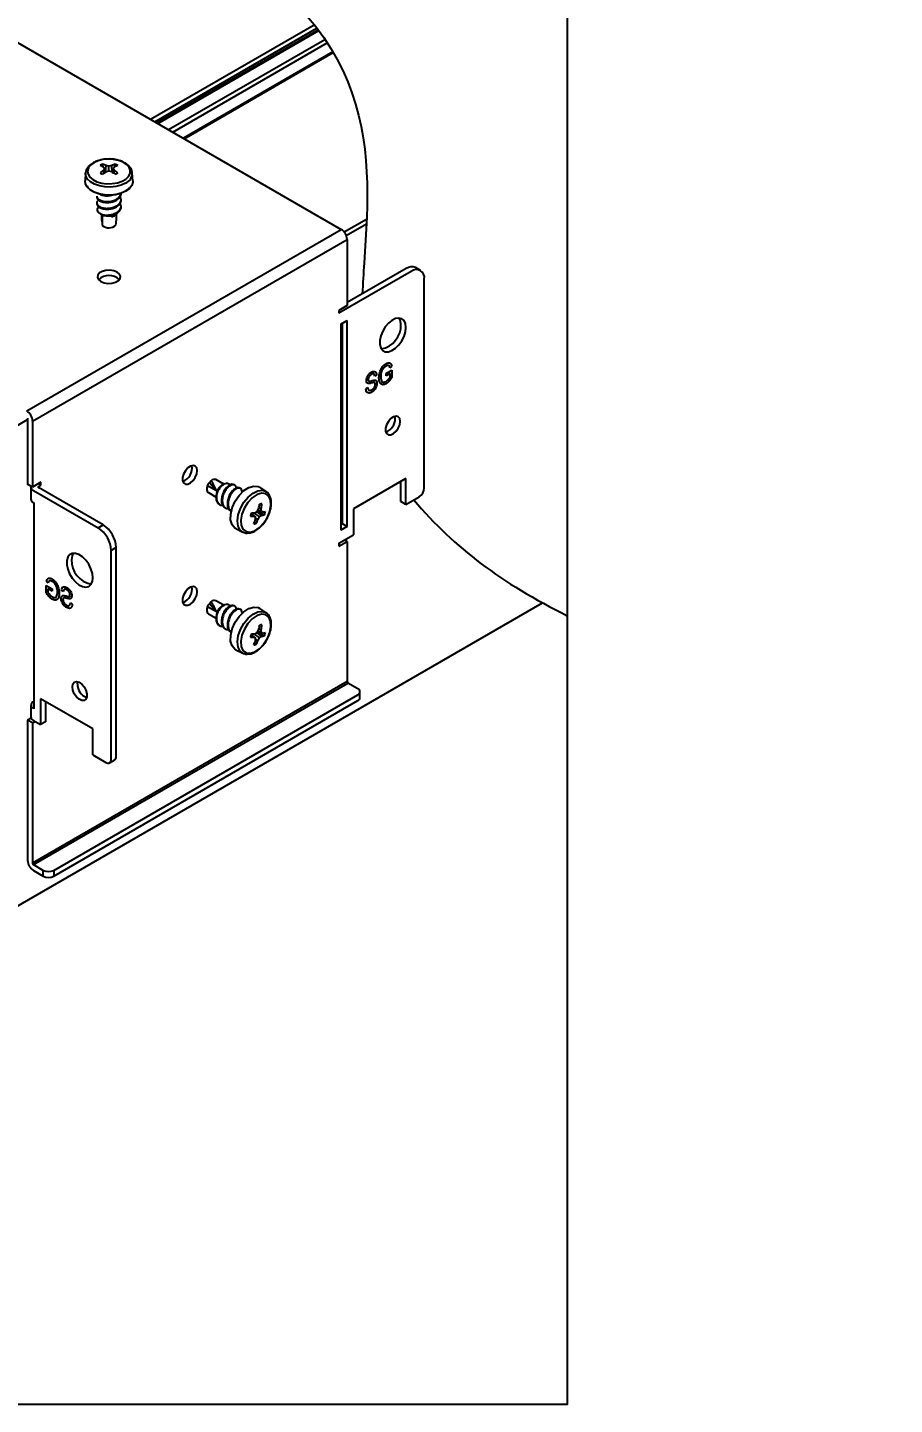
# Model space of a CAD drawing. Extents: x -4 to 14.5, y -14.9 to 0.3.
# Drawn here: x 8.65 to 14.49, y -14.9 to -5.62 of the extents above; entities that cross this region are included whole.
import ezdxf
from ezdxf import colors
from ezdxf.entities.mleader import LeaderData, LeaderLine
from ezdxf.math import Vec2, Vec3

# ---------------------------------------------------------------- set-up
doc = ezdxf.new("R2010")
doc.units = 0
doc.header["$LTSCALE"] = 0.5
doc.header["$MEASUREMENT"] = 0
for name, color, linetype in [('FAB DWG', 221, 'CONTINUOUS'), ('Hardware', 242, 'CONTINUOUS'), ('Housing', 150, 'CONTINUOUS'), ('Mounting', 4, 'CONTINUOUS')]:
    doc.layers.add(name, color=color, linetype=linetype)
doc.layers.add('Text-Unprinted', color=131, linetype='CONTINUOUS', plot=False)
doc.styles.add('LSAD_Standard', font='arial.ttf')

msp = doc.modelspace()

# ---------------------------------------------------------------- linework, layer by layer
at = {"layer": 'Hardware', "transparency": 16777216}
for p, q in [((9.0933, -6.5259), (9.089, -6.528)), ((9.1578, -6.5556), (9.1539, -6.5363)), ((9.1615, -6.5997), (9.1593, -6.5783)), ((9.1708, -6.5932), (9.1671, -6.5665)), ((9.1742, -6.5908), (9.1773, -6.5459)), ((9.1964, -6.5834), (9.1964, -6.5495)), ((9.2186, -6.5908), (9.2155, -6.5459)), ((9.222, -6.5932), (9.2257, -6.5665)), ((9.2312, -6.5997), (9.2335, -6.5783)), ((9.235, -6.5556), (9.2389, -6.5363)), ((9.0388, -6.5973), (9.0355, -6.6492)), ((9.3573, -6.6492), (9.3539, -6.5973)), ((9.1144, -6.7532), (9.1144, -6.7588)), ((9.2784, -6.7815), (9.2784, -6.7759)), ((9.1144, -6.7985), (9.1144, -6.8042)), ((9.2784, -6.8269), (9.2784, -6.8212)), ((9.1385, -6.8716), (9.1504, -6.8785)), ((9.1457, -6.8758), (9.1457, -6.9015)), ((9.1492, -6.9261), (9.1516, -6.928)), ((9.1516, -6.8819), (9.1516, -6.9504)), ((9.2244, -6.8876), (9.2131, -6.8913)), ((9.2131, -6.8913), (9.2131, -6.8884)), ((9.2322, -6.8843), (9.2356, -6.8824)), ((9.247, -6.9015), (9.247, -6.873)), ((9.9208, -8.7399), (9.8614, -8.7056)), ((9.8857, -8.6717), (9.8744, -8.6861)), ((9.9208, -8.7399), (9.8744, -8.6861)), ((9.9706, -8.695), (9.9178, -8.6645)), ((9.9726, -8.6939), (9.9558, -8.7036)), ((10.0448, -8.7017), (10.0399, -8.6988)), ((10.0841, -8.7243), (10.0792, -8.7215)), ((10.2565, -8.7453), (10.2132, -8.7164)), ((9.8671, -8.7523), (9.92, -8.7828)), ((9.92, -8.7812), (9.92, -8.7912)), ((9.9369, -8.8288), (9.9432, -8.8323)), ((9.9776, -8.8522), (9.9824, -8.855)), ((10.0169, -8.8749), (10.0217, -8.8777)), ((10.1541, -8.8955), (10.1743, -8.9109)), ((10.1547, -8.8938), (10.1853, -8.9174)), ((10.1713, -8.8881), (10.2124, -8.9147)), ((10.193, -8.8816), (10.2263, -8.9057)), ((10.2019, -8.8696), (10.2331, -8.8825)), ((10.2027, -8.8681), (10.2236, -8.8769)), ((10.208, -8.8525), (10.2228, -8.8597)), ((10.0524, -8.9951), (10.0989, -9.0181)), ((10.1787, -8.9482), (10.1892, -8.96)), ((10.1852, -8.9233), (10.2013, -8.9321)), ((9.9208, -9.5564), (9.8614, -9.5222)), ((9.8857, -9.4883), (9.8744, -9.5026)), ((9.9208, -9.5564), (9.8744, -9.5026)), ((9.9706, -9.5116), (9.9178, -9.4811)), ((9.9726, -9.5104), (9.9558, -9.5201)), ((10.0448, -9.5182), (10.0399, -9.5154)), ((10.0841, -9.5409), (10.0792, -9.5381)), ((10.2565, -9.5618), (10.2132, -9.533)), ((9.8671, -9.5688), (9.92, -9.5993)), ((9.92, -9.5977), (9.92, -9.6078)), ((9.9369, -9.6453), (9.9432, -9.6489)), ((9.9776, -9.6688), (9.9824, -9.6716)), ((10.0169, -9.6914), (10.0217, -9.6942)), ((10.1541, -9.7121), (10.1743, -9.7275)), ((10.1547, -9.7103), (10.1853, -9.7339)), ((10.1713, -9.7047), (10.2124, -9.7312)), ((10.1852, -9.7398), (10.2013, -9.7486)), ((10.193, -9.6981), (10.2263, -9.7223)), ((10.2019, -9.6861), (10.2331, -9.6991)), ((10.2027, -9.6846), (10.2236, -9.6935)), ((10.208, -9.669), (10.2228, -9.6762)), ((10.0524, -9.8116), (10.0989, -9.8347)), ((10.1787, -9.7647), (10.1892, -9.7766))]:
    msp.add_line(p, q, dxfattribs=at)
at = {"layer": 'Hardware', "transparency": 16777216, "flags": 128}
for points in [[(9.0942, -6.5272), (9.072, -6.5438), (9.0577, -6.5629), (9.052, -6.5836), (9.0554, -6.6044), (9.0677, -6.6241), (9.088, -6.6413), (9.1152, -6.6552), (9.1474, -6.6647), (9.1828, -6.6692), (9.219, -6.6686), (9.2537, -6.6627), (9.2849, -6.6521), (9.3105, -6.6373), (9.3289, -6.6193), (9.339, -6.5992), (9.3402, -6.5784), (9.3323, -6.558), (9.3158, -6.5393), (9.2919, -6.5236), (9.262, -6.5119), (9.2279, -6.5048), (9.1918, -6.5029), (9.1561, -6.5061), (9.1228, -6.5144), (9.0942, -6.5272)], [(9.3573, -6.6492), (9.3571, -6.6583), (9.3501, -6.6803), (9.3341, -6.7007), (9.3102, -6.7184), (9.2797, -6.7322), (9.2443, -6.7414), (9.2061, -6.7454), (9.1674, -6.7441), (9.1303, -6.7374), (9.0971, -6.7258), (9.0696, -6.71), (9.0496, -6.6908), (9.038, -6.6694), (9.0355, -6.6492)], [(9.3079, -6.6651), (9.2779, -6.6786), (9.2433, -6.6876), (9.2059, -6.6916), (9.168, -6.6902), (9.1317, -6.6837), (9.0991, -6.6724), (9.0723, -6.6568), (9.0526, -6.6381), (9.0413, -6.6171), (9.0388, -6.597)], [(9.3342, -6.6978), (9.3273, -6.7052), (9.3046, -6.722), (9.2755, -6.7351), (9.2419, -6.7439), (9.2056, -6.7477), (9.1688, -6.7464), (9.1336, -6.7401), (9.102, -6.7291), (9.0759, -6.714), (9.0569, -6.6958), (9.0497, -6.6847)], [(9.2131, -6.8913), (9.2306, -6.8852), (9.2322, -6.8843)], [(9.8614, -8.7056), (9.8577, -8.7188), (9.8567, -8.731), (9.8586, -8.7415), (9.8633, -8.7492), (9.8671, -8.7523)], [(9.9558, -8.7036), (9.9471, -8.7098), (9.9341, -8.7246)], [(10.0524, -8.9951), (10.045, -8.9907), (10.0264, -8.9687), (10.017, -8.9365), (10.0176, -8.8969), (10.0281, -8.8536), (10.0478, -8.8103), (10.0747, -8.7709), (10.1065, -8.7389), (10.1403, -8.7171), (10.1733, -8.7075)], [(10.1733, -8.7075), (10.2024, -8.7109), (10.2132, -8.7164)], [(10.0992, -9.0183), (10.0816, -9.0044), (10.0677, -8.9776), (10.0633, -8.9421), (10.0689, -8.901), (10.0838, -8.8581), (10.1068, -8.8172), (10.1359, -8.7818), (10.1684, -8.7552), (10.2015, -8.7396), (10.2322, -8.7365), (10.256, -8.745)], [(10.2264, -8.7557), (10.1953, -8.7651), (10.1634, -8.7864), (10.1339, -8.8176), (10.1096, -8.8556), (10.093, -8.8967), (10.0855, -8.9369), (10.0881, -8.9722), (10.1003, -8.9992), (10.1211, -9.0153), (10.1484, -9.0188), (10.1794, -9.0094), (10.2113, -8.9881), (10.2408, -8.9569), (10.2651, -8.9189), (10.2818, -8.8778), (10.2892, -8.8376), (10.2867, -8.8023), (10.2744, -8.7753), (10.2536, -8.7593), (10.2264, -8.7557)], [(9.8614, -9.5222), (9.8577, -9.5353), (9.8567, -9.5476), (9.8586, -9.558), (9.8633, -9.5658), (9.8671, -9.5688)], [(9.9558, -9.5201), (9.9471, -9.5264), (9.9341, -9.5411)], [(10.0524, -9.8116), (10.045, -9.8072), (10.0264, -9.7852), (10.017, -9.753), (10.0176, -9.7135), (10.0281, -9.6701), (10.0478, -9.6268), (10.0747, -9.5874), (10.1065, -9.5554), (10.1403, -9.5336), (10.1733, -9.524)], [(10.0992, -9.8348), (10.0816, -9.821), (10.0677, -9.7941), (10.0633, -9.7586), (10.0689, -9.7176), (10.0838, -9.6747), (10.1068, -9.6337), (10.1359, -9.5984), (10.1684, -9.5717), (10.2015, -9.5562), (10.2322, -9.5531), (10.256, -9.5615)], [(10.1733, -9.524), (10.2024, -9.5274), (10.2132, -9.533)], [(10.2264, -9.5723), (10.1953, -9.5816), (10.1634, -9.603), (10.1339, -9.6342), (10.1096, -9.6722), (10.093, -9.7133), (10.0855, -9.7535), (10.0881, -9.7888), (10.1003, -9.8158), (10.1211, -9.8318), (10.1484, -9.8353), (10.1794, -9.826), (10.2113, -9.8047), (10.2408, -9.7735), (10.2651, -9.7355), (10.2818, -9.6944), (10.2892, -9.6542), (10.2867, -9.6189), (10.2744, -9.5918), (10.2536, -9.5758), (10.2264, -9.5723)]]:
    msp.add_lwpolyline(points, dxfattribs=at)
at = {"layer": 'Hardware', "transparency": 16777216}
for centre, radius, start, end in [((9.1793, -6.6004), 0.069, 111.6359, 128.35873), ((9.0049, -6.8772), 0.3561, 64.31417, 68.31015), ((9.4063, -6.9321), 0.4315, 124.92558, 128.69702), ((9.0501, -6.8222), 0.3042, 65.28328, 70.04481), ((9.4844, -7.0448), 0.5498, 123.95769, 126.94863), ((8.84, -6.8088), 0.407, 36.53686, 38.34164), ((9.4754, -6.7773), 0.3735, 145.63068, 147.80959), ((9.1044, -6.9788), 0.439, 77.90681, 80.44533), ((9.3343, -7.113), 0.5473, 104.59914, 106.67601), ((9.2883, -6.9788), 0.439, 99.55467, 102.09319), ((9.0584, -7.113), 0.5473, 73.32399, 75.40086), ((9.3427, -6.8222), 0.3042, 109.95519, 114.71672), ((8.9083, -7.0448), 0.5498, 53.05137, 56.04231), ((9.5527, -6.8088), 0.407, 141.65836, 143.46314), ((8.9174, -6.7773), 0.3735, 32.19041, 34.36932), ((9.3878, -6.8772), 0.3561, 111.68985, 115.68583), ((8.9864, -6.9321), 0.4315, 51.30298, 55.07442), ((9.2134, -6.6004), 0.069, 51.64127, 68.3641), ((9.1793, -6.5413), 0.069, 231.64127, 248.3641), ((9.2134, -6.5413), 0.069, 291.6359, 308.35873), ((9.2786, -6.5956), 0.0754, 292.86212, 358.39537), ((9.1941, -6.7663), 0.1191, 242.5703, 271.05249), ((9.1959, -6.8987), 0.0681, 229.36824, 314.3594), ((9.2106, -6.7832), 0.1053, 271.36569, 277.51368), ((9.9068, -8.691), 0.0286, 67.51867, 137.68439), ((9.9774, -8.7903), 0.0578, 166.38607, 212.96183), ((10.2566, -8.9303), 0.1083, 157.30145, 169.66452), ((10.1629, -8.4533), 0.4578, 268.39416, 271.42799), ((10.1465, -8.1889), 0.6997, 270.83979, 272.84577), ((11.0132, -7.4944), 1.6463, 239.36697, 239.81103), ((9.96, -8.4508), 0.4897, 296.85583, 298.88376), ((9.7004, -8.6064), 0.5664, 331.16262, 333.2513), ((9.6485, -8.7378), 0.5711, 347.51004, 350.72658), ((10.2237, -8.8642), 0.0362, 82.84184, 108.6009), ((10.0339, -8.6232), 0.3418, 301.47862, 304.24354), ((9.7542, -8.7621), 0.4786, 348.23394, 352.05255), ((9.833, -8.887), 0.3907, 1.47642, 4.00421), ((9.6718, -9.8256), 1.0975, 59.23683, 59.81447), ((10.1861, -8.693), 0.2165, 280.68844, 285.68724), ((10.1857, -8.5863), 0.3, 279.10358, 282.63219), ((10.1447, -8.8596), 0.1083, 337.30145, 349.66452), ((9.7379, -8.7651), 0.4775, 335.6878, 339.31204), ((10.1776, -8.9257), 0.0362, 262.84184, 288.6009), ((9.7711, -8.9093), 0.4143, 356.61606, 358.8817), ((9.812, -8.7796), 0.4181, 334.42464, 338.60351), ((9.7951, -8.6611), 0.4883, 326.29195, 328.71499), ((9.9068, -9.5075), 0.0286, 67.51867, 137.68439), ((9.9774, -9.6068), 0.0578, 166.38607, 212.96183), ((9.6485, -9.5544), 0.5711, 347.51004, 350.72658), ((10.2237, -9.6807), 0.0362, 82.84184, 108.6009), ((9.7542, -9.5786), 0.4786, 348.23394, 352.05255), ((10.2566, -9.7469), 0.1083, 157.30145, 169.66452), ((10.1629, -9.2698), 0.4578, 268.39416, 271.42799), ((10.1465, -9.0055), 0.6997, 270.83979, 272.84577), ((11.0132, -8.3109), 1.6463, 239.36697, 239.81103), ((9.96, -9.2674), 0.4897, 296.85583, 298.88376), ((9.7711, -9.7258), 0.4143, 356.61606, 358.8817), ((9.812, -9.5961), 0.4181, 334.42464, 338.60351), ((9.7004, -9.423), 0.5664, 331.16262, 333.2513), ((9.7951, -9.4776), 0.4883, 326.29195, 328.71499), ((10.0339, -9.4397), 0.3418, 301.47862, 304.24354), ((9.833, -9.7035), 0.3907, 1.47642, 4.00421), ((9.6718, -10.6422), 1.0975, 59.23683, 59.81447), ((10.1861, -9.5095), 0.2165, 280.68844, 285.68724), ((10.1857, -9.4029), 0.3, 279.10358, 282.63219), ((10.1447, -9.6761), 0.1083, 337.30145, 349.66452), ((9.7379, -9.5816), 0.4775, 335.6878, 339.31204), ((10.1776, -9.7423), 0.0362, 262.84184, 288.6009)]:
    msp.add_arc(centre, radius, start, end, dxfattribs=at)
for centre, major_axis, ratio, start_param, end_param in [((9.1964, -6.96), (-0.0422, 0.08), 0.350631, 0.102597, 0.959454), ((9.1964, -6.96), (0.0259, 0.1288), 0.337709, 4.877825, 5.249943), ((9.8724, -8.6968), (-0.0499, 0.0817), 0.258273, 4.007206, 4.864063), ((9.8724, -9.5133), (-0.0499, 0.0817), 0.258273, 4.007206, 4.864063)]:
    msp.add_ellipse(centre, major_axis=major_axis, ratio=ratio, start_param=start_param, end_param=end_param, dxfattribs=at)
for points, knots in [([(9.089, -6.528), (9.0845, -6.5309), (9.0712, -6.5391), (9.055, -6.5551), (9.0423, -6.5757), (9.0401, -6.5901), (9.039, -6.597)], [0, 0, 0, 0, 0.164805, 0.476929, 0.750163, 1, 1, 1, 1]), ([(9.1891, -6.5028), (9.1829, -6.5029), (9.1648, -6.5031), (9.1359, -6.5088), (9.1102, -6.517), (9.0972, -6.5238), (9.0933, -6.5259)], [0, 0, 0, 0, 0.177961, 0.5158, 0.855643, 1, 1, 1, 1]), ([(9.353, -6.5978), (9.3528, -6.5929), (9.3522, -6.5804), (9.3424, -6.5616), (9.3259, -6.5426), (9.3027, -6.5264), (9.274, -6.5136), (9.2411, -6.5053), (9.212, -6.5016), (9.1947, -6.5025), (9.1891, -6.5028)], [0, 0, 0, 0, 0.085141, 0.216663, 0.35135, 0.492728, 0.638537, 0.785054, 0.931135, 1, 1, 1, 1]), ([(9.1144, -6.7532), (9.1156, -6.7585), (9.1177, -6.769), (9.1315, -6.777), (9.1384, -6.7809)], [0, 0, 0, 0, 0.50377, 1, 1, 1, 1]), ([(9.1144, -6.7588), (9.1156, -6.7641), (9.1177, -6.7747), (9.1315, -6.7826), (9.1384, -6.7865)], [0, 0, 0, 0, 0.50377, 1, 1, 1, 1]), ([(9.1384, -6.7809), (9.1468, -6.7839), (9.1638, -6.7898), (9.1964, -6.7901), (9.2285, -6.7839), (9.2562, -6.7704), (9.2731, -6.7518), (9.2804, -6.7375), (9.2783, -6.7306), (9.2783, -6.7305)], [0, 0, 0, 0, 0.16544, 0.335307, 0.498332, 0.666697, 0.835062, 0.998088, 1, 1, 1, 1]), ([(9.1384, -6.7865), (9.1468, -6.7895), (9.1638, -6.7955), (9.1964, -6.7958), (9.2285, -6.7896), (9.2562, -6.7761), (9.2731, -6.7574), (9.2804, -6.7432), (9.2783, -6.7362), (9.2783, -6.7361)], [0, 0, 0, 0, 0.16544, 0.335307, 0.498332, 0.666697, 0.835062, 0.998088, 1, 1, 1, 1]), ([(9.1384, -6.7412), (9.1468, -6.7441), (9.1637, -6.7499), (9.1928, -6.7509), (9.2098, -6.7469), (9.2163, -6.7453)], [0, 0, 0, 0, 0.376756, 0.763592, 1, 1, 1, 1]), ([(9.1384, -6.8263), (9.1468, -6.8292), (9.1638, -6.8352), (9.1964, -6.8355), (9.2285, -6.8293), (9.2559, -6.8158), (9.2739, -6.7971), (9.281, -6.7762), (9.2753, -6.7627), (9.2725, -6.7561)], [0, 0, 0, 0, 0.143024, 0.289875, 0.430811, 0.576363, 0.721916, 0.862852, 1, 1, 1, 1]), ([(9.1271, -6.7786), (9.1247, -6.7801), (9.1161, -6.7855), (9.1128, -6.7988), (9.1181, -6.8143), (9.1317, -6.8223), (9.1384, -6.8263)], [0, 0, 0, 0, 0.111298, 0.40203, 0.704962, 1, 1, 1, 1]), ([(9.1144, -6.8042), (9.1156, -6.8095), (9.1177, -6.82), (9.1315, -6.828), (9.1384, -6.8319)], [0, 0, 0, 0, 0.50377, 1, 1, 1, 1]), ([(9.1393, -6.872), (9.1339, -6.8684), (9.1231, -6.861), (9.1176, -6.8473), (9.1192, -6.8347), (9.1265, -6.8282), (9.1294, -6.8256)], [0, 0, 0, 0, 0.2742421, 0.5482544, 0.8213295, 1, 1, 1, 1]), ([(9.1384, -6.8319), (9.1468, -6.8349), (9.1638, -6.8408), (9.1964, -6.8411), (9.2285, -6.8349), (9.2562, -6.8214), (9.2731, -6.8028), (9.2804, -6.7885), (9.2783, -6.7816), (9.2783, -6.7815)], [0, 0, 0, 0, 0.16544, 0.335307, 0.498332, 0.666697, 0.835062, 0.998088, 1, 1, 1, 1]), ([(9.1393, -6.872), (9.1476, -6.8749), (9.1644, -6.8806), (9.1966, -6.8808), (9.2285, -6.8747), (9.2559, -6.8612), (9.2739, -6.8425), (9.281, -6.8216), (9.2753, -6.8081), (9.2725, -6.8014)], [0, 0, 0, 0, 0.141267, 0.28602, 0.427722, 0.574064, 0.720407, 0.862108, 1, 1, 1, 1]), ([(9.1963, -6.8854), (9.1965, -6.8854), (9.207, -6.8844), (9.2285, -6.8803), (9.2562, -6.8668), (9.2731, -6.8481), (9.2804, -6.8339), (9.2783, -6.8269), (9.2783, -6.8269)], [0, 0, 0, 0, 0.0033917, 0.2478243, 0.5002622, 0.7527002, 0.9971327, 1, 1, 1, 1]), ([(9.2525, -6.8669), (9.2522, -6.8675), (9.25, -6.8724), (9.2405, -6.8802), (9.2297, -6.8851), (9.2244, -6.8876)], [0, 0, 0, 0, 0.074341, 0.54717, 1, 1, 1, 1]), ([(9.1507, -6.8781), (9.1535, -6.8796), (9.1603, -6.8833), (9.1767, -6.8859), (9.1902, -6.8855), (9.1963, -6.8854)], [0, 0, 0, 0, 0.2888276, 0.6803376, 1, 1, 1, 1]), ([(9.2131, -6.8884), (9.2183, -6.8864), (9.2261, -6.8833), (9.2314, -6.8781), (9.2331, -6.8764)], [0, 0, 0, 0, 0.666313, 1, 1, 1, 1]), ([(9.8614, -8.7056), (9.8619, -8.7045), (9.8638, -8.7004), (9.867, -8.694), (9.8706, -8.6883), (9.874, -8.6863), (9.8744, -8.6861)], [0, 0, 0, 0, 0.164053, 0.59805, 0.957145, 1, 1, 1, 1]), ([(9.9341, -8.7246), (9.9317, -8.7296), (9.9269, -8.7397), (9.9212, -8.7599), (9.9205, -8.7738), (9.9201, -8.7812)], [0, 0, 0, 0, 0.317723, 0.635679, 1, 1, 1, 1]), ([(9.9212, -8.7767), (9.9231, -8.7683), (9.9268, -8.7515), (9.9392, -8.7271), (9.9549, -8.7067), (9.9723, -8.6928), (9.9886, -8.6869), (10.0016, -8.6893), (10.0095, -8.6952), (10.0106, -8.7014), (10.0108, -8.7023)], [0, 0, 0, 0, 0.144449, 0.288776, 0.43261, 0.5767, 0.711511, 0.844715, 0.978159, 1, 1, 1, 1]), ([(10.0392, -8.7001), (10.0374, -8.6987), (10.0314, -8.6939), (10.0153, -8.6977), (9.995, -8.7114), (9.9755, -8.7349), (9.9609, -8.7647), (9.9574, -8.7853), (9.9557, -8.7954)], [0, 0, 0, 0, 0.077815, 0.263746, 0.449676, 0.62971, 0.817299, 1, 1, 1, 1]), ([(10.0557, -8.7217), (10.0546, -8.7166), (10.0523, -8.705), (10.0389, -8.6975), (10.0205, -8.7), (9.9998, -8.7143), (9.9804, -8.7377), (9.9658, -8.7675), (9.9623, -8.7881), (9.9606, -8.7983)], [0, 0, 0, 0, 0.11379, 0.258542, 0.408035, 0.557527, 0.702279, 0.853104, 1, 1, 1, 1]), ([(10.0784, -8.7228), (10.0767, -8.7214), (10.0707, -8.7166), (10.0546, -8.7203), (10.0343, -8.7341), (10.0148, -8.7576), (10.0002, -8.7873), (9.9967, -8.8079), (9.995, -8.8181)], [0, 0, 0, 0, 0.077815, 0.263746, 0.449676, 0.62971, 0.817299, 1, 1, 1, 1]), ([(10.095, -8.7444), (10.0939, -8.7393), (10.0916, -8.7277), (10.0782, -8.7202), (10.0598, -8.7227), (10.0391, -8.737), (10.0197, -8.7604), (10.0051, -8.7902), (10.0016, -8.8108), (9.9999, -8.8209)], [0, 0, 0, 0, 0.11379, 0.258542, 0.408035, 0.557527, 0.702279, 0.853104, 1, 1, 1, 1]), ([(9.9212, -8.7767), (9.9213, -8.7861), (9.9214, -8.8053), (9.9329, -8.826), (9.9476, -8.837), (9.9597, -8.8362), (9.964, -8.836)], [0, 0, 0, 0, 0.279281, 0.565456, 0.845597, 1, 1, 1, 1]), ([(9.9557, -8.7954), (9.9557, -8.805), (9.9557, -8.8243), (9.9649, -8.844), (9.9748, -8.8491), (9.9783, -8.8509)], [0, 0, 0, 0, 0.386661, 0.783667, 1, 1, 1, 1]), ([(9.9606, -8.7983), (9.9605, -8.8079), (9.9604, -8.8275), (9.9721, -8.8486), (9.9869, -8.8597), (9.999, -8.8589), (10.0033, -8.8586)], [0, 0, 0, 0, 0.281272, 0.570069, 0.8472357, 1, 1, 1, 1]), ([(9.995, -8.8181), (9.995, -8.8277), (9.995, -8.847), (10.0042, -8.8667), (10.0141, -8.8718), (10.0176, -8.8736)], [0, 0, 0, 0, 0.386661, 0.783667, 1, 1, 1, 1]), ([(9.9999, -8.8209), (9.9999, -8.8305), (9.9999, -8.8498), (10.0091, -8.8695), (10.019, -8.8746), (10.0225, -8.8764)], [0, 0, 0, 0, 0.386661, 0.783667, 1, 1, 1, 1]), ([(10.2653, -8.9197), (10.2713, -8.9069), (10.2836, -8.8807), (10.2919, -8.84), (10.2917, -8.8025), (10.2817, -8.7723), (10.2689, -8.7526), (10.2579, -8.7474), (10.2553, -8.7461)], [0, 0, 0, 0, 0.188449, 0.387302, 0.588742, 0.772149, 0.945429, 1, 1, 1, 1]), ([(9.9289, -8.8218), (9.9289, -8.8218), (9.9317, -8.825), (9.9354, -8.8266), (9.939, -8.8283)], [0, 0, 0, 0, 0.023856, 1, 1, 1, 1]), ([(10.1977, -8.8774), (10.2019, -8.8795), (10.2176, -8.8875), (10.2332, -8.8955), (10.2446, -8.9014)], [0, 0, 0, 0, 0.26847, 1, 1, 1, 1]), ([(10.1399, -9.0237), (10.1428, -9.0237), (10.1559, -9.0236), (10.1805, -9.0125), (10.2122, -8.991), (10.2409, -8.9594), (10.2592, -8.9343), (10.2651, -8.9203), (10.2653, -8.9197)], [0, 0, 0, 0, 0.06322, 0.284062, 0.516978, 0.753283, 0.989052, 1, 1, 1, 1]), ([(10.0997, -9.0171), (10.1061, -9.0203), (10.1184, -9.0264), (10.1328, -9.0246), (10.1399, -9.0237)], [0, 0, 0, 0, 0.511785, 1, 1, 1, 1]), ([(9.8614, -9.5222), (9.8619, -9.5211), (9.8638, -9.517), (9.867, -9.5105), (9.8706, -9.5049), (9.874, -9.5028), (9.8744, -9.5026)], [0, 0, 0, 0, 0.164053, 0.59805, 0.957145, 1, 1, 1, 1]), ([(9.9341, -9.5411), (9.9317, -9.5462), (9.9269, -9.5563), (9.9212, -9.5764), (9.9205, -9.5903), (9.9201, -9.5977)], [0, 0, 0, 0, 0.317723, 0.635679, 1, 1, 1, 1]), ([(9.9212, -9.5932), (9.9231, -9.5849), (9.9268, -9.5681), (9.9392, -9.5436), (9.9549, -9.5232), (9.9723, -9.5094), (9.9886, -9.5034), (10.0016, -9.5058), (10.0095, -9.5117), (10.0106, -9.5179), (10.0108, -9.5188)], [0, 0, 0, 0, 0.144449, 0.288776, 0.43261, 0.5767, 0.711511, 0.844715, 0.978159, 1, 1, 1, 1]), ([(10.0392, -9.5167), (10.0374, -9.5152), (10.0314, -9.5104), (10.0153, -9.5142), (9.995, -9.5279), (9.9755, -9.5515), (9.9609, -9.5812), (9.9574, -9.6018), (9.9557, -9.612)], [0, 0, 0, 0, 0.077815, 0.263746, 0.449676, 0.62971, 0.817299, 1, 1, 1, 1]), ([(10.0557, -9.5382), (10.0546, -9.5331), (10.0523, -9.5215), (10.0389, -9.514), (10.0205, -9.5166), (9.9998, -9.5309), (9.9804, -9.5543), (9.9658, -9.584), (9.9623, -9.6046), (9.9606, -9.6148)], [0, 0, 0, 0, 0.11379, 0.258542, 0.408035, 0.557527, 0.702279, 0.853104, 1, 1, 1, 1]), ([(10.0784, -9.5393), (10.0767, -9.5379), (10.0707, -9.5331), (10.0546, -9.5369), (10.0343, -9.5506), (10.0148, -9.5741), (10.0002, -9.6039), (9.9967, -9.6245), (9.995, -9.6347)], [0, 0, 0, 0, 0.077815, 0.263746, 0.449676, 0.62971, 0.817299, 1, 1, 1, 1]), ([(10.095, -9.5609), (10.0939, -9.5558), (10.0916, -9.5442), (10.0782, -9.5367), (10.0598, -9.5393), (10.0391, -9.5535), (10.0197, -9.5769), (10.0051, -9.6067), (10.0016, -9.6273), (9.9999, -9.6375)], [0, 0, 0, 0, 0.11379, 0.258542, 0.408035, 0.557527, 0.702279, 0.853104, 1, 1, 1, 1]), ([(10.2653, -9.7362), (10.2713, -9.7234), (10.2836, -9.6972), (10.2919, -9.6566), (10.2917, -9.6191), (10.2817, -9.5888), (10.2689, -9.5691), (10.2579, -9.5639), (10.2553, -9.5627)], [0, 0, 0, 0, 0.188449, 0.387302, 0.588742, 0.772149, 0.945429, 1, 1, 1, 1]), ([(9.9212, -9.5932), (9.9213, -9.6027), (9.9214, -9.6218), (9.9329, -9.6425), (9.9476, -9.6536), (9.9597, -9.6528), (9.964, -9.6525)], [0, 0, 0, 0, 0.279281, 0.565456, 0.845597, 1, 1, 1, 1]), ([(9.9289, -9.6383), (9.9289, -9.6384), (9.9317, -9.6415), (9.9354, -9.6432), (9.939, -9.6448)], [0, 0, 0, 0, 0.023856, 1, 1, 1, 1]), ([(9.9557, -9.612), (9.9557, -9.6215), (9.9557, -9.6408), (9.9649, -9.6606), (9.9748, -9.6657), (9.9783, -9.6675)], [0, 0, 0, 0, 0.386661, 0.783667, 1, 1, 1, 1]), ([(9.9606, -9.6148), (9.9605, -9.6245), (9.9604, -9.644), (9.9721, -9.6651), (9.9869, -9.6762), (9.999, -9.6755), (10.0033, -9.6752)], [0, 0, 0, 0, 0.281272, 0.570069, 0.8472357, 1, 1, 1, 1]), ([(9.995, -9.6347), (9.995, -9.6442), (9.995, -9.6635), (10.0042, -9.6832), (10.0141, -9.6884), (10.0176, -9.6902)], [0, 0, 0, 0, 0.386661, 0.783667, 1, 1, 1, 1]), ([(9.9999, -9.6375), (9.9999, -9.647), (9.9999, -9.6663), (10.0091, -9.6861), (10.019, -9.6912), (10.0225, -9.693)], [0, 0, 0, 0, 0.386661, 0.783667, 1, 1, 1, 1]), ([(10.1399, -9.8402), (10.1428, -9.8402), (10.1559, -9.8401), (10.1805, -9.829), (10.2122, -9.8076), (10.2409, -9.776), (10.2592, -9.7509), (10.2651, -9.7368), (10.2653, -9.7362)], [0, 0, 0, 0, 0.06322, 0.284062, 0.516978, 0.753283, 0.989052, 1, 1, 1, 1]), ([(10.1977, -9.6939), (10.2019, -9.6961), (10.2176, -9.7041), (10.2332, -9.7121), (10.2446, -9.7179)], [0, 0, 0, 0, 0.26847, 1, 1, 1, 1]), ([(10.0997, -9.8337), (10.1061, -9.8368), (10.1184, -9.8429), (10.1328, -9.8411), (10.1399, -9.8402)], [0, 0, 0, 0, 0.511785, 1, 1, 1, 1])]:
    msp.add_open_spline(points, degree=3, knots=knots, dxfattribs=at)
at = {"layer": 'Housing', "linetype": 'Continuous', "lineweight": 25, "transparency": 16777216}
for p, q in [((9.4774, -6.2345), (10.5812, -5.5973)), ((9.5057, -6.2508), (10.5986, -5.6199)), ((9.5199, -6.259), (10.6072, -5.6313)), ((9.5257, -6.2624), (10.6108, -5.636)), ((9.5981, -6.3042), (10.6529, -5.6953)), ((9.6264, -6.3205), (10.6686, -5.7189)), ((10.7066, -5.7799), (9.6983, -6.362)), ((9.7042, -6.3654), (10.7095, -5.785)), ((10.7831, -6.9945), (10.9343, -6.9072)), ((10.7972, -7.019), (10.9329, -6.9406)), ((8.5591, -8.311), (8.6475, -8.26)), ((8.555, -11.5536), (12.1205, -9.4953))]:
    msp.add_line(p, q, dxfattribs=at)
at = {"layer": 'Housing', "transparency": 16777216}
msp.add_open_spline([(9.5475, -4.8258), (11.0252, -5.5582), (10.9668, -6.4504), (10.9084, -7.3425), (10.9048, -7.4118)], degree=3, knots=[0, 0, 0, 0, 1, 1.084243, 1.084243, 1.084243, 1.084243], dxfattribs=at)
msp.add_open_spline([(11.2524, -8.8016), (11.5324, -9.1297), (11.8396, -9.36), (12.2875, -9.582)], degree=3, dxfattribs=at)
at = {"layer": 'Mounting', "linetype": 'Continuous', "lineweight": 25, "transparency": 16777216}
for p, q in [((8.4074, -5.6168), (10.7631, -6.9767)), ((8.6418, -8.2013), (10.7631, -6.9767)), ((8.6813, -8.2697), (10.8026, -7.0451)), ((8.6475, -8.2502), (8.6475, -8.6954)), ((8.6813, -8.2697), (8.6813, -8.7149)), ((8.6813, -8.7149), (8.6475, -8.6954)), ((8.6706, -8.7149), (8.6706, -8.7966)), ((8.7376, -8.6824), (8.6813, -8.7149)), ((8.7376, -8.7019), (8.7207, -8.6922)), ((8.7207, -8.7117), (8.7376, -8.7019)), ((9.157, -8.9701), (8.7207, -8.7182)), ((8.7376, -8.7019), (8.7376, -8.6824)), ((8.6869, -8.7377), (9.1232, -8.9896)), ((8.6869, -8.8194), (8.6904, -8.8214)), ((8.6904, -8.8214), (8.6904, -10.2095)), ((9.1232, -8.9896), (9.157, -8.9701)), ((10.8026, -9.0808), (10.8026, -10.0264)), ((9.2454, -9.1232), (9.2116, -9.1427)), ((9.2116, -10.5512), (9.2116, -9.1427)), ((9.2454, -10.5317), (9.2454, -9.1232)), ((8.9838, -10.0426), (8.9857, -10.0278)), ((8.6475, -10.2859), (8.6475, -11.2315)), ((8.6813, -10.3054), (8.6813, -11.251))]:
    msp.add_line(p, q, dxfattribs=at)
at = {"layer": 'Mounting', "transparency": 16777216}
for p, q in [((10.8026, -7.0451), (10.8026, -7.4903)), ((11.2011, -7.2408), (10.8026, -7.4708)), ((11.2974, -7.2541), (11.2636, -7.2346)), ((11.2349, -7.2603), (10.7462, -7.5424)), ((11.3233, -8.7199), (11.3233, -7.3113)), ((10.8026, -7.4903), (10.7462, -7.5229)), ((10.7462, -7.5229), (10.7462, -7.5424)), ((10.7596, -7.6163), (10.8021, -7.5918)), ((10.7683, -7.6113), (10.7683, -8.9604)), ((10.8021, -8.9799), (10.8021, -7.5918)), ((10.7596, -7.6163), (10.7596, -9.0044)), ((11.001, -7.9591), (10.9891, -7.9676)), ((11.0649, -7.9496), (11.105, -7.9265)), ((11.0931, -7.9488), (11.0649, -7.9651)), ((11.0649, -7.9651), (11.0649, -7.9496)), ((11.1035, -7.8999), (11.0917, -7.9102)), ((11.0931, -7.973), (11.0931, -7.9488)), ((11.105, -7.9265), (11.105, -7.9749)), ((10.9297, -8.0517), (10.9416, -8.0431)), ((11.1268, -8.2521), (11.1249, -8.2373)), ((11.1995, -8.6574), (10.846, -8.8615)), ((11.1657, -8.8126), (11.1657, -8.6769)), ((11.1995, -8.8321), (11.1995, -8.6574)), ((11.1995, -8.8321), (11.1657, -8.8126)), ((11.1995, -8.8321), (11.2879, -8.7811)), ((10.846, -8.8615), (10.846, -9.0362)), ((10.7683, -8.9604), (10.7596, -8.9654)), ((10.8021, -8.9799), (10.7596, -9.0044)), ((10.7683, -8.9604), (10.8021, -8.9799)), ((10.7462, -9.0938), (10.846, -9.0362)), ((10.7462, -9.1133), (10.8026, -9.0808)), ((10.7462, -9.0938), (10.7462, -9.1133)), ((10.8026, -9.0808), (10.7857, -9.071)), ((8.7868, -9.3625), (8.7749, -9.3523)), ((8.7734, -9.3788), (8.8135, -9.402)), ((8.7734, -9.4272), (8.7734, -9.3788)), ((8.8135, -9.4174), (8.7853, -9.4011)), ((8.7853, -9.4011), (8.7853, -9.4254)), ((8.8135, -9.402), (8.8135, -9.4174)), ((8.8893, -9.42), (8.8774, -9.4114)), ((8.9368, -9.4955), (8.9487, -9.5041)), ((10.8026, -10.0264), (8.6813, -11.251)), ((8.6869, -11.2608), (10.8083, -10.0362)), ((8.8243, -11.2993), (10.8749, -10.1155)), ((10.8749, -10.0747), (10.8083, -10.0362)), ((10.8895, -10.1341), (10.8895, -10.0951)), ((8.6706, -10.1847), (8.6706, -10.2664)), ((8.6869, -10.1619), (8.6904, -10.1599)), ((8.6904, -10.164), (8.6869, -10.1619)), ((8.6904, -10.2095), (8.6869, -10.2075)), ((9.0879, -10.3459), (8.7343, -10.1418)), ((8.7343, -10.1418), (8.7343, -10.3165)), ((8.7681, -10.1613), (8.7681, -10.297)), ((8.8243, -11.3383), (10.8749, -10.1545)), ((8.6715, -10.272), (8.6475, -10.2859)), ((8.6813, -10.3054), (8.6475, -10.2859)), ((8.6813, -10.3054), (8.6982, -10.2956)), ((8.6869, -10.2891), (8.7343, -10.3165)), ((8.7681, -10.297), (8.7343, -10.3165)), ((9.0879, -10.5206), (9.0879, -10.3459)), ((9.0879, -10.5206), (9.1763, -10.5716)), ((9.2013, -10.5741), (9.2351, -10.5546)), ((8.6869, -11.2608), (8.7535, -11.2993)), ((8.6869, -11.2999), (8.7535, -11.3383)), ((8.7535, -11.3383), (8.7535, -11.2993)), ((8.8243, -11.2993), (8.8243, -11.3383))]:
    msp.add_line(p, q, dxfattribs=at)
at = {"layer": 'Mounting', "linetype": 'Continuous', "lineweight": 25, "transparency": 16777216, "flags": 128}
for points in [[(9.1412, -7.3287), (9.1634, -7.3377), (9.1896, -7.3417), (9.2166, -7.3404), (9.2411, -7.3337), (9.2603, -7.3227), (9.2717, -7.3085), (9.2741, -7.2929), (9.2671, -7.2778), (9.2515, -7.265), (9.2293, -7.256), (9.2032, -7.252), (9.1762, -7.2534), (9.1516, -7.26), (9.1325, -7.271), (9.121, -7.2852), (9.1187, -7.3008), (9.1257, -7.3159), (9.1412, -7.3287)], [(9.7914, -8.6039), (9.7881, -8.5852), (9.7785, -8.5729), (9.764, -8.5686), (9.7465, -8.5729), (9.7284, -8.5853), (9.7121, -8.6041), (9.6999, -8.6267), (9.6933, -8.6501), (9.6933, -8.6711), (9.6999, -8.6869), (9.7121, -8.6953), (9.7284, -8.6953), (9.7465, -8.6868), (9.764, -8.6709), (9.7785, -8.6499), (9.7881, -8.6265), (9.7914, -8.6039)], [(9.0879, -9.3264), (9.0846, -9.297), (9.075, -9.2659), (9.0598, -9.2356), (9.0401, -9.2082), (9.0175, -9.1858), (8.9934, -9.1701), (8.9699, -9.1621), (8.9485, -9.1626), (8.9309, -9.1714), (8.9184, -9.1879), (8.9119, -9.2109), (8.9119, -9.2387), (8.9184, -9.2692), (8.9309, -9.3002), (8.9485, -9.3293), (8.9699, -9.3545), (8.9934, -9.3737), (9.0175, -9.3857), (9.0401, -9.3895), (9.0598, -9.3848), (9.075, -9.372), (9.0846, -9.352), (9.0879, -9.3264)], [(8.9562, -9.1614), (8.9482, -9.1792), (8.9449, -9.2048)], [(9.7914, -9.4204), (9.7881, -9.4017), (9.7785, -9.3894), (9.764, -9.3851), (9.7465, -9.3895), (9.7284, -9.4019), (9.7121, -9.4206), (9.6999, -9.4432), (9.6933, -9.4666), (9.6933, -9.4876), (9.6999, -9.5034), (9.7121, -9.5119), (9.7284, -9.5118), (9.7465, -9.5033), (9.764, -9.4875), (9.7785, -9.4664), (9.7881, -9.443), (9.7914, -9.4204)], [(8.95, -10.0621), (8.9533, -10.0434), (8.9629, -10.0311), (8.9774, -10.0268), (8.9949, -10.0311), (9.013, -10.0435), (9.0293, -10.0623), (9.0416, -10.0849), (9.0481, -10.1083), (9.0481, -10.1293), (9.0416, -10.1451), (9.0293, -10.1535), (9.013, -10.1535), (8.9949, -10.145), (8.9774, -10.1291), (8.9629, -10.1081), (8.9533, -10.0847), (8.95, -10.0621)]]:
    msp.add_lwpolyline(points, dxfattribs=at)
at = {"layer": 'Mounting', "transparency": 16777216, "flags": 128}
for points in [[(11.1995, -7.6379), (11.1962, -7.6123), (11.1866, -7.5923), (11.1714, -7.5795), (11.1518, -7.5749), (11.1291, -7.5787), (11.1051, -7.5906), (11.0815, -7.6099), (11.0601, -7.635), (11.0426, -7.6641), (11.03, -7.6951), (11.0236, -7.7256), (11.0236, -7.7534), (11.03, -7.7764), (11.0426, -7.793), (11.0601, -7.8018), (11.0815, -7.8022), (11.1051, -7.7943), (11.1291, -7.7785), (11.1518, -7.7561), (11.1714, -7.7287), (11.1866, -7.6984), (11.1962, -7.6674), (11.1995, -7.6379)], [(11.1657, -7.6184), (11.1624, -7.5928), (11.1544, -7.575)], [(11.1606, -8.2716), (11.1573, -8.2529), (11.1477, -8.2405), (11.1332, -8.2363), (11.1157, -8.2406), (11.0976, -8.253), (11.0813, -8.2718), (11.069, -8.2944), (11.0625, -8.3177), (11.0625, -8.3387), (11.069, -8.3545), (11.0813, -8.363), (11.0976, -8.3629), (11.1157, -8.3544), (11.1332, -8.3386), (11.1477, -8.3175), (11.1573, -8.2942), (11.1606, -8.2716)]]:
    msp.add_lwpolyline(points, dxfattribs=at)
at = {"layer": 'Mounting', "transparency": 16777216}
for centre, radius, start, end in [((10.7169, -7.049), 0.0858, 2.60548, 57.39452), ((11.2377, -7.2919), 0.0629, 65.69288, 125.61758), ((11.2694, -7.3026), 0.0546, 350.78596, 129.20329), ((11.002, -7.6228), 0.1638, 281.29356, 1.53466), ((11.0311, -8.2535), 0.0957, 289.8161, 0.83183), ((11.2465, -8.7164), 0.0768, 302.60548, 357.39452), ((10.8149, -10.0259), 0.0123, 182.60548, 237.39452), ((10.8671, -10.0951), 0.0218, 290.78342, 69.21658), ((8.6956, -10.1847), 0.0244, 110.78342, 249.21658), ((10.8645, -10.1316), 0.0251, 294.37466, 354.3052), ((8.6985, -10.2636), 0.0281, 185.6948, 245.62534), ((9.1901, -10.5547), 0.0218, 230.79671, 9.21404), ((9.2216, -10.5347), 0.024, 304.05635, 7.25583), ((8.7331, -11.2276), 0.0858, 182.60548, 237.39452), ((8.6936, -11.2505), 0.0123, 182.60548, 237.39452), ((8.7889, -11.231), 0.0769, 242.60967, 297.39033), ((8.7889, -11.2701), 0.0769, 242.60967, 297.39033)]:
    msp.add_arc(centre, radius, start, end, dxfattribs=at)
at = {"layer": 'Mounting', "linetype": 'Continuous', "lineweight": 25, "transparency": 16777216}
for centre, radius, start, end in [((9.1964, -7.3921), 0.1033, 47.1431, 132.8569), ((8.5956, -8.2736), 0.0858, 2.60548, 57.39452), ((9.6638, -8.5874), 0.0936, 289.06449, 10.94088), ((8.6968, -8.7139), 0.0257, 169.55162, 247.53151), ((8.722, -8.7149), 0.00349, 110.78342, 249.21658), ((8.6985, -8.7938), 0.0281, 185.6948, 245.62534), ((9.0197, -9.1514), 0.1921, 2.60548, 57.39452), ((9.0535, -9.1319), 0.1921, 2.60548, 57.39452), ((9.1086, -9.2092), 0.1638, 178.46534, 258.70644), ((9.6638, -9.4039), 0.0936, 289.06449, 10.94088), ((9.0795, -10.044), 0.0957, 179.16817, 250.1839)]:
    msp.add_arc(centre, radius, start, end, dxfattribs=at)
at = {"layer": 'Mounting', "transparency": 16777216}
for points, knots in [([(11.0174, -7.9786), (11.0179, -7.969), (11.0189, -7.95), (11.0291, -7.9205), (11.046, -7.8956), (11.0586, -7.887), (11.0649, -7.8827)], [0, 0, 0, 0, 0.28087, 0.560764, 0.780004, 1, 1, 1, 1]), ([(11.0649, -7.8827), (11.0702, -7.8802), (11.0808, -7.8751), (11.0973, -7.8786), (11.1012, -7.8918), (11.1035, -7.8999)], [0, 0, 0, 0, 0.281017, 0.561281, 1, 1, 1, 1]), ([(10.9327, -7.9952), (10.9332, -7.9894), (10.9342, -7.9777), (10.9432, -7.9601), (10.9545, -7.9472), (10.9621, -7.9423), (10.9659, -7.9399)], [0, 0, 0, 0, 0.279697, 0.558854, 0.77913, 1, 1, 1, 1]), ([(10.9663, -7.9551), (10.9633, -7.957), (10.9573, -7.9608), (10.9497, -7.97), (10.9452, -7.9802), (10.9448, -7.9859), (10.9446, -7.9887)], [0, 0, 0, 0, 0.280929, 0.559977, 0.779752, 1, 1, 1, 1]), ([(10.9659, -7.9399), (10.9711, -7.9374), (10.9814, -7.9324), (10.9935, -7.9356), (10.9999, -7.9457), (11.0006, -7.9546), (11.001, -7.9591)], [0, 0, 0, 0, 0.280155, 0.559064, 0.779285, 1, 1, 1, 1]), ([(10.9891, -7.9676), (10.9887, -7.964), (10.9878, -7.9568), (10.9822, -7.9508), (10.9742, -7.951), (10.9689, -7.9537), (10.9663, -7.9551)], [0, 0, 0, 0, 0.280757, 0.5593, 0.779211, 1, 1, 1, 1]), ([(11.0657, -8.0178), (11.0577, -8.0212), (11.0417, -8.0281), (11.0257, -8.0175), (11.0183, -7.9997), (11.0177, -7.9856), (11.0174, -7.9786)], [0, 0, 0, 0, 0.279087, 0.558021, 0.778776, 1, 1, 1, 1]), ([(11.0638, -7.8988), (11.0598, -7.9015), (11.0517, -7.9068), (11.0412, -7.9206), (11.0311, -7.9433), (11.03, -7.9596), (11.0293, -7.9711)], [0, 0, 0, 0, 0.187141, 0.373768, 0.560915, 1, 1, 1, 1]), ([(11.0293, -7.9711), (11.0295, -7.978), (11.03, -7.9918), (11.0375, -8.0057), (11.0506, -8.0095), (11.0602, -8.005), (11.065, -8.0028)], [0, 0, 0, 0, 0.281148, 0.560308, 0.78001, 1, 1, 1, 1]), ([(11.0917, -7.9102), (11.0907, -7.9065), (11.0887, -7.8993), (11.0816, -7.8939), (11.0726, -7.8944), (11.0667, -7.8973), (11.0638, -7.8988)], [0, 0, 0, 0, 0.280804, 0.559316, 0.779567, 1, 1, 1, 1]), ([(11.065, -8.0028), (11.0708, -7.9985), (11.0813, -7.9907), (11.0895, -7.9784), (11.0931, -7.973)], [0, 0, 0, 0, 0.559294, 1, 1, 1, 1]), ([(11.105, -7.9749), (11.0986, -7.9848), (11.087, -8.0026), (11.0722, -8.0132), (11.0657, -8.0178)], [0, 0, 0, 0, 0.560235, 1, 1, 1, 1]), ([(10.968, -8.0742), (10.9622, -8.077), (10.9507, -8.0825), (10.9376, -8.0782), (10.9308, -8.0666), (10.9301, -8.0567), (10.9297, -8.0517)], [0, 0, 0, 0, 0.280063, 0.558927, 0.779176, 1, 1, 1, 1]), ([(10.9635, -8.0137), (10.9592, -8.0148), (10.9506, -8.017), (10.9397, -8.0153), (10.9336, -8.007), (10.933, -7.9992), (10.9327, -7.9952)], [0, 0, 0, 0, 0.281142, 0.560056, 0.779862, 1, 1, 1, 1]), ([(10.9416, -8.0431), (10.9421, -8.0474), (10.9432, -8.0561), (10.9503, -8.0626), (10.9596, -8.0628), (10.9658, -8.0597), (10.969, -8.0582)], [0, 0, 0, 0, 0.280743, 0.559143, 0.77941, 1, 1, 1, 1]), ([(10.9446, -7.9887), (10.9447, -7.9914), (10.9449, -7.9962), (10.9473, -7.9988), (10.9483, -8)], [0, 0, 0, 0, 0.560374, 1, 1, 1, 1]), ([(10.9483, -8), (10.9515, -8.0004), (10.9571, -8.0011), (10.9636, -7.9991), (10.9665, -7.9983)], [0, 0, 0, 0, 0.557866, 1, 1, 1, 1]), ([(10.9921, -8.0222), (10.992, -8.0204), (10.9918, -8.0167), (10.9898, -8.0126), (10.9865, -8.0102), (10.9779, -8.0095), (10.9699, -8.0118), (10.9635, -8.0137)], [0, 0, 0, 0, 0.1249721, 0.2498152, 0.3745975, 0.4995717, 1, 1, 1, 1]), ([(10.9665, -7.9983), (10.9703, -7.9971), (10.977, -7.9951), (10.9835, -7.994), (10.9864, -7.9936)], [0, 0, 0, 0, 0.56013, 1, 1, 1, 1]), ([(11.004, -8.015), (11.0034, -8.0213), (11.0021, -8.0339), (10.9924, -8.0528), (10.9801, -8.0664), (10.972, -8.0716), (10.968, -8.0742)], [0, 0, 0, 0, 0.279546, 0.558773, 0.779039, 1, 1, 1, 1]), ([(10.969, -8.0582), (10.9722, -8.0561), (10.9786, -8.052), (10.9866, -8.0422), (10.9914, -8.0313), (10.9919, -8.0253), (10.9921, -8.0222)], [0, 0, 0, 0, 0.28085, 0.559959, 0.779767, 1, 1, 1, 1]), ([(10.9864, -7.9936), (10.9892, -7.9937), (10.9949, -7.9939), (11.0025, -8.0002), (11.0034, -8.0094), (11.004, -8.015)], [0, 0, 0, 0, 0.280966, 0.561401, 1, 1, 1, 1]), ([(8.7749, -9.3523), (8.7761, -9.347), (8.7787, -9.3365), (8.7885, -9.3287), (8.801, -9.3288), (8.8093, -9.333), (8.8135, -9.3351)], [0, 0, 0, 0, 0.280567, 0.559519, 0.779546, 1, 1, 1, 1]), ([(8.8146, -9.3512), (8.8109, -9.3494), (8.8034, -9.3458), (8.7914, -9.3476), (8.7885, -9.3569), (8.7868, -9.3625)], [0, 0, 0, 0, 0.280972, 0.561069, 1, 1, 1, 1]), ([(8.8135, -9.3351), (8.8188, -9.3386), (8.8295, -9.3457), (8.8437, -9.3636), (8.8579, -9.3936), (8.8597, -9.4155), (8.861, -9.4309)], [0, 0, 0, 0, 0.187289, 0.374121, 0.561371, 1, 1, 1, 1]), ([(8.8492, -9.4235), (8.8488, -9.4164), (8.8482, -9.4021), (8.8413, -9.38), (8.8289, -9.3609), (8.8194, -9.3544), (8.8146, -9.3512)], [0, 0, 0, 0, 0.28113, 0.561019, 0.780129, 1, 1, 1, 1]), ([(8.8127, -9.4702), (8.8044, -9.464), (8.7896, -9.4528), (8.7784, -9.4351), (8.7734, -9.4272)], [0, 0, 0, 0, 0.55826, 1, 1, 1, 1]), ([(8.7853, -9.4254), (8.79, -9.4322), (8.7984, -9.4445), (8.8088, -9.4519), (8.8134, -9.4551)], [0, 0, 0, 0, 0.559556, 1, 1, 1, 1]), ([(8.861, -9.4309), (8.8605, -9.4398), (8.8595, -9.4576), (8.8486, -9.4744), (8.8315, -9.4788), (8.819, -9.4731), (8.8127, -9.4702)], [0, 0, 0, 0, 0.280748, 0.560306, 0.780007, 1, 1, 1, 1]), ([(8.8134, -9.4551), (8.8175, -9.4571), (8.8257, -9.4611), (8.8364, -9.4598), (8.8476, -9.4501), (8.8485, -9.4344), (8.8492, -9.4235)], [0, 0, 0, 0, 0.187192, 0.374095, 0.561109, 1, 1, 1, 1]), ([(8.8744, -9.4673), (8.8746, -9.4637), (8.8751, -9.4565), (8.8804, -9.4472), (8.8876, -9.4464), (8.8921, -9.446)], [0, 0, 0, 0, 0.281038, 0.561549, 1, 1, 1, 1]), ([(8.9104, -9.5266), (8.9053, -9.5232), (8.8949, -9.5164), (8.8826, -9.4995), (8.8756, -9.482), (8.8748, -9.4722), (8.8744, -9.4673)], [0, 0, 0, 0, 0.280447, 0.559379, 0.779667, 1, 1, 1, 1]), ([(8.8774, -9.4114), (8.878, -9.4058), (8.8791, -9.3946), (8.8883, -9.3861), (8.9004, -9.3862), (8.9085, -9.3902), (8.9125, -9.3923)], [0, 0, 0, 0, 0.280149, 0.559059, 0.779279, 1, 1, 1, 1]), ([(8.9149, -9.4661), (8.9085, -9.4642), (8.9005, -9.4618), (8.8919, -9.4626), (8.8886, -9.465), (8.8866, -9.4691), (8.8864, -9.4728), (8.8863, -9.4746)], [0, 0, 0, 0, 0.5004283, 0.6254025, 0.7501848, 0.8750279, 1, 1, 1, 1]), ([(8.9121, -9.4075), (8.9088, -9.4058), (8.902, -9.4024), (8.894, -9.4045), (8.8903, -9.4115), (8.8896, -9.4172), (8.8893, -9.42)], [0, 0, 0, 0, 0.280382, 0.558659, 0.778962, 1, 1, 1, 1]), ([(8.8921, -9.446), (8.8937, -9.4462), (8.8969, -9.4466), (8.9035, -9.4482), (8.9086, -9.4496), (8.9119, -9.4506)], [0, 0, 0, 0, 0.2506, 0.500885, 1, 1, 1, 1]), ([(8.9119, -9.4506), (8.9156, -9.4518), (8.9221, -9.4538), (8.9277, -9.4528), (8.9301, -9.4523)], [0, 0, 0, 0, 0.561716, 1, 1, 1, 1]), ([(8.9338, -9.4411), (8.9335, -9.4374), (8.9328, -9.43), (8.9265, -9.4192), (8.9192, -9.4119), (8.9145, -9.409), (8.9121, -9.4075)], [0, 0, 0, 0, 0.279354, 0.558201, 0.778808, 1, 1, 1, 1]), ([(8.9125, -9.3923), (8.9174, -9.3955), (8.927, -9.4019), (8.9384, -9.4177), (8.9449, -9.434), (8.9454, -9.4431), (8.9457, -9.4476)], [0, 0, 0, 0, 0.280355, 0.559482, 0.779538, 1, 1, 1, 1]), ([(8.9457, -9.4476), (8.9452, -9.4526), (8.9443, -9.4624), (8.9331, -9.4708), (8.9218, -9.4679), (8.9149, -9.4661)], [0, 0, 0, 0, 0.279718, 0.5591, 1, 1, 1, 1]), ([(8.9301, -9.4523), (8.9314, -9.4508), (8.9337, -9.448), (8.9338, -9.4432), (8.9338, -9.4411)], [0, 0, 0, 0, 0.5584012, 1, 1, 1, 1]), ([(8.8863, -9.4746), (8.8865, -9.4774), (8.8868, -9.4825), (8.89, -9.4907), (8.8945, -9.498), (8.9011, -9.5052), (8.9063, -9.5086), (8.9094, -9.5106)], [0, 0, 0, 0, 0.2044531, 0.373904, 0.5424691, 0.7302699, 1, 1, 1, 1]), ([(8.9094, -9.5106), (8.9134, -9.5124), (8.9214, -9.5161), (8.9309, -9.5136), (8.9356, -9.5056), (8.9364, -9.4989), (8.9368, -9.4955)], [0, 0, 0, 0, 0.279958, 0.559182, 0.779034, 1, 1, 1, 1]), ([(8.9487, -9.5041), (8.9481, -9.5104), (8.947, -9.5229), (8.9372, -9.5328), (8.9239, -9.5333), (8.9149, -9.5288), (8.9104, -9.5266)], [0, 0, 0, 0, 0.2803075, 0.5592935, 0.7793412, 1, 1, 1, 1])]:
    msp.add_open_spline(points, degree=3, knots=knots, dxfattribs=at)
at = {"layer": 'Text-Unprinted', "ltscale": 0.5, "transparency": 16777216}
msp.add_lwpolyline([(0, 0), (12.2875, 0), (12.2875, -14.9012), (0, -14.9012)], close=True, dxfattribs=at)

# ---------------------------------------------------------------- leaders
at = {"layer": 'FAB DWG', "ltscale": 0.5, "transparency": 16777216}
ml = msp.add_multileader_mtext('Standard', dxfattribs=at)
ml.set_content('\\A1;HW90272', color=256, style='LSAD_Standard')
ml.set_leader_properties()
ml.build(insert=Vec2(0, 0))
ml.multileader.update_dxf_attribs({"text_left_attachment_type": 2, "dogleg_length": 0.36, "arrow_head_size": 0.1875})
ctx = ml.context
ctx.base_point, ctx.char_height, ctx.arrow_head_size, ctx.landing_gap_size, ctx.plane_origin = Vec3(6.1167, -13.7731), 0.1875, 0.1875, 0.09, Vec3(8.6327, 3.5022)
ctx.left_attachment = 2
notes = []
notes.append((ctx, [(0, (1, 1, 0), (5.8395, -13.7731), (1, 0), 0.2772, [(1, [(4.8801, -12.2942)], 0, [])])]))
ctx.mtext.insert, ctx.mtext.width, ctx.mtext.defined_height, ctx.mtext.flow_direction = Vec3(6.2067, -13.6774), 8.287107, 3.2689, 5
for ctx, leaders in notes:
    for number, flags, end, landing, length, lines in leaders:
        leader = LeaderData()
        leader.index, (leader.has_last_leader_line, leader.has_dogleg_vector, leader.attachment_direction) = number, flags
        leader.last_leader_point, leader.dogleg_vector, leader.dogleg_length = Vec3(end), Vec3(landing), length
        for number, points, colour, breaks in lines:
            line = LeaderLine()
            line.index, line.vertices, line.color, line.breaks = number, Vec3.list(points), colors.encode_raw_color(colour), breaks
            leader.lines.append(line)
        ctx.leaders.append(leader)

doc.saveas('drawing.dxf')
